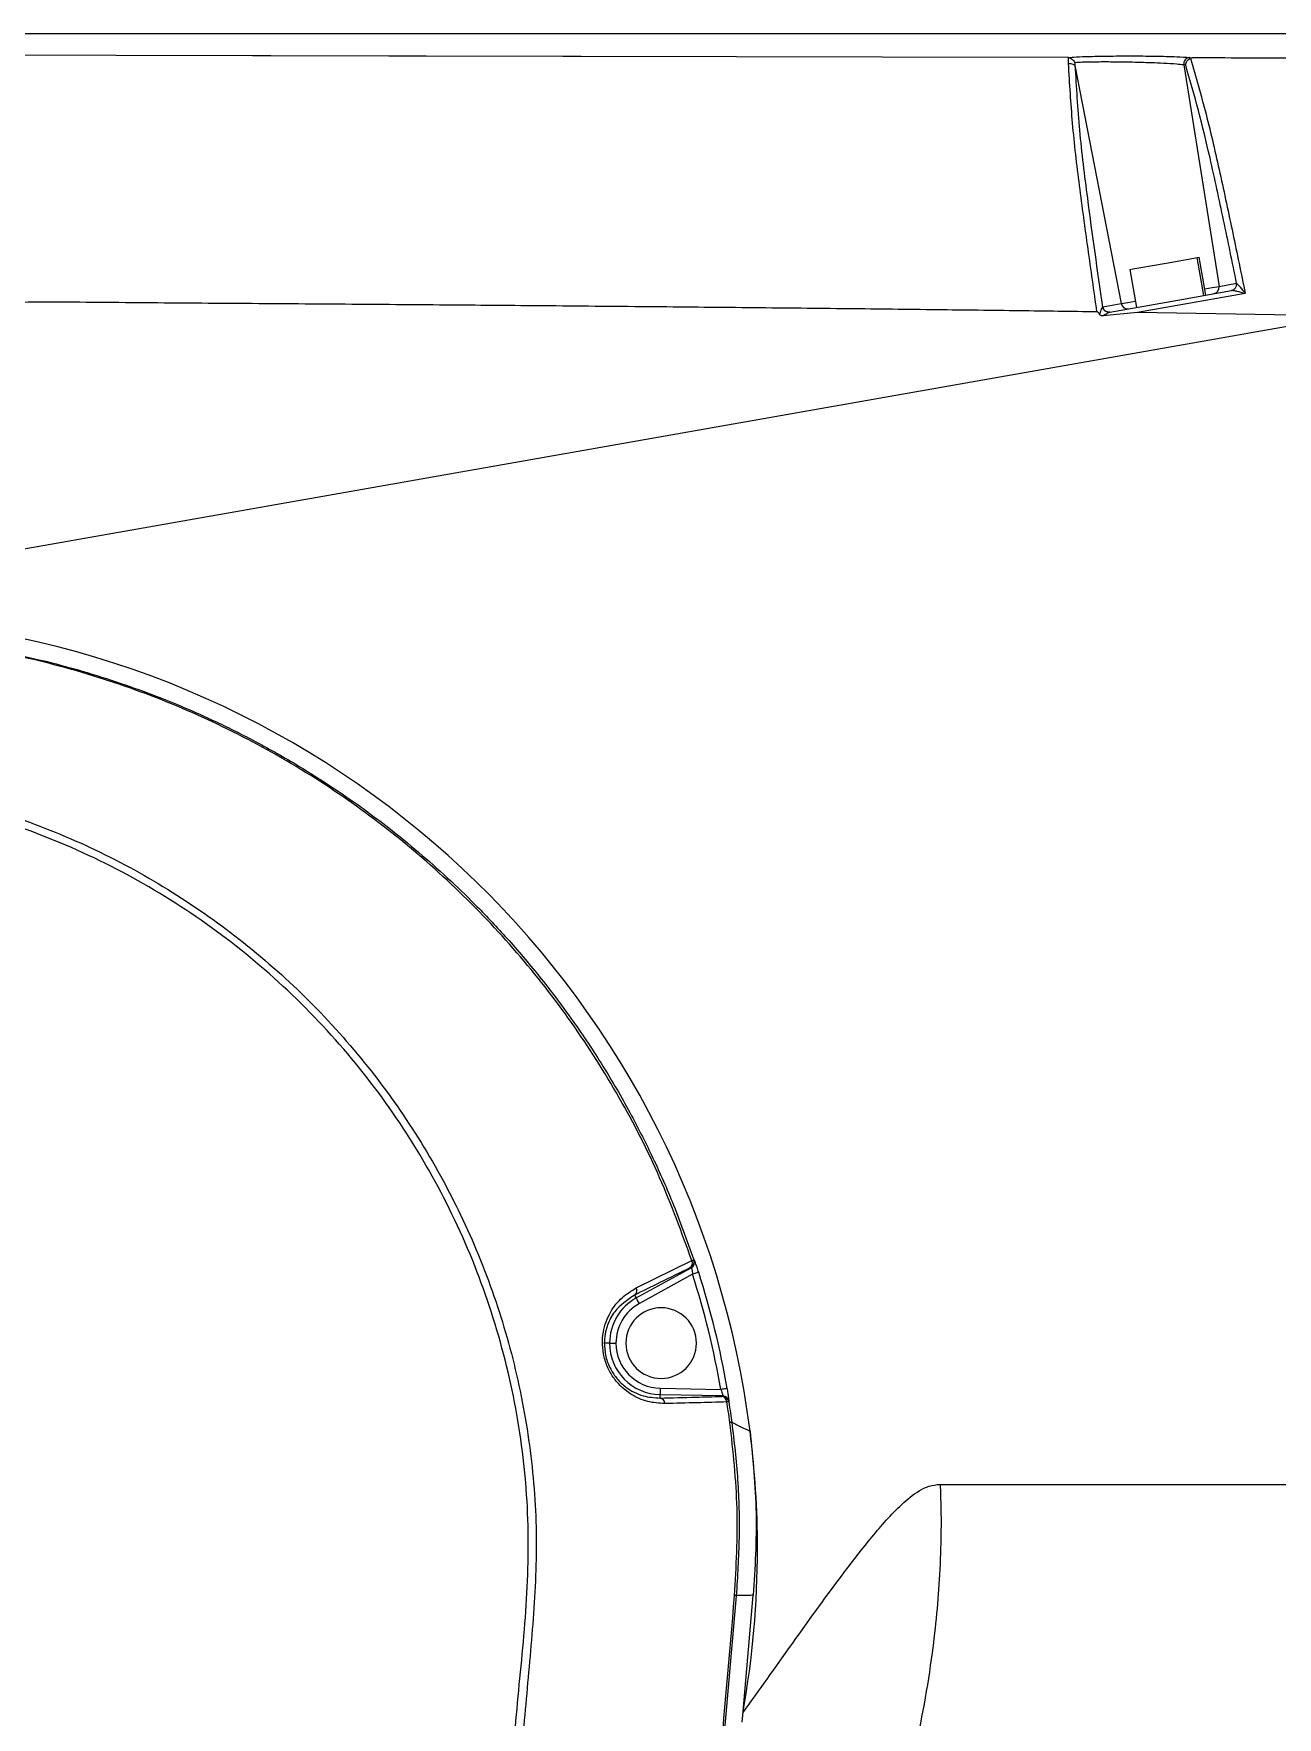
# Model space of a CAD drawing. Header units: millimetres. Extents: x -356 to 237, y 0 to 365.
# Drawn here: x 106.22 to 110.03, y 71.02 to 76.18 of the extents above; entities that cross this region are included whole.
import ezdxf

# ---------------------------------------------------------------- set-up
doc = ezdxf.new("R2010")
doc.units = ezdxf.units.MM

msp = doc.modelspace()

# ---------------------------------------------------------------- linework, layer by layer
at = {"color": 7, "linetype": 'Continuous', "lineweight": 25}
for p, q in [((106.056, 76.1831), (113.0638, 76.1831)), ((106.4707, 76.1166), (106.0553, 76.1176)), ((108.3734, 76.1121), (106.4707, 76.1166)), ((109.7639, 76.1098), (109.7728, 76.1087)), ((109.4114, 76.0854), (109.5528, 75.3552)), ((109.7451, 76.0872), (109.8531, 75.4081)), ((109.7508, 76.0865), (109.7451, 76.0872)), ((109.786, 75.4966), (109.7924, 75.4977)), ((109.8065, 75.3803), (109.786, 75.4966)), ((109.8129, 75.3814), (109.7924, 75.4977)), ((109.5792, 75.4601), (109.5997, 75.3438)), ((109.9336, 75.3861), (109.603, 75.3281)), ((109.8531, 75.4081), (109.9064, 75.4175)), ((109.8917, 75.3953), (109.8911, 75.3952)), ((109.4964, 75.3452), (109.5528, 75.3552)), ((110.2408, 75.3169), (103.875, 74.1945)), ((109.603, 75.3281), (109.4983, 75.318)), ((110.2408, 75.3169), (109.603, 75.3281)), ((108.0663, 72.3059), (108.2349, 72.3987)), ((108.0665, 72.3367), (108.2368, 72.4203)), ((108.2391, 72.3785), (108.0758, 72.2886)), ((108.0614, 72.3148), (108.0663, 72.3059)), ((107.9844, 72.1673), (107.9684, 72.1673)), ((107.9844, 72.1673), (108.0041, 72.1673)), ((108.1391, 71.999), (108.1393, 72.0092)), ((108.3317, 72.0053), (108.1393, 72.0092)), ((108.1397, 72.0289), (108.3261, 72.0251)), ((108.9979, 71.7342), (112.9306, 71.7342)), ((108.3939, 71.0375), (108.425, 71.394)), ((108.391, 71.0045), (108.3949, 71.0478))]:
    msp.add_line(p, q, dxfattribs=at)
at = {"color": 7, "linetype": 'Continuous', "lineweight": 25, "flags": 128}
for points in [[(108.3734, 76.1121), (107.3079, 76.1145), (106.4707, 76.1166)], [(109.3896, 76.1096), (108.8205, 76.111), (108.3734, 76.1121)], [(109.5792, 75.4601), (109.5793, 75.4601), (109.5892, 75.4619), (109.6138, 75.4662), (109.6493, 75.4725), (109.6905, 75.4797), (109.7309, 75.4869), (109.7644, 75.4928), (109.786, 75.4966)], [(109.5185, 75.3295), (109.7271, 75.3663), (109.8911, 75.3952)], [(109.8096, 75.4005), (109.8322, 75.4044), (109.8531, 75.4081)], [(109.5528, 75.3552), (109.5737, 75.3589), (109.5963, 75.3629)], [(108.2578, 72.3844), (108.2574, 72.3843), (108.2562, 72.3839), (108.2544, 72.3834), (108.2521, 72.3826), (108.2493, 72.3817), (108.2461, 72.3807), (108.2427, 72.3796), (108.2391, 72.3785)], [(108.0758, 72.2886), (108.074, 72.2919), (108.0723, 72.2951), (108.0706, 72.298), (108.0692, 72.3006), (108.068, 72.3028), (108.0671, 72.3044), (108.0666, 72.3054), (108.0663, 72.3059)], [(108.1397, 72.0289), (108.1397, 72.0251), (108.1396, 72.0215), (108.1395, 72.0182), (108.1395, 72.0152), (108.1394, 72.0128), (108.1394, 72.0109), (108.1394, 72.0097), (108.1393, 72.0092)], [(108.3455, 72.0285), (108.345, 72.0284), (108.3438, 72.0282), (108.3419, 72.0279), (108.3395, 72.0275), (108.3366, 72.0269), (108.3333, 72.0264), (108.3298, 72.0257), (108.3261, 72.0251)], [(108.3729, 71.3928), (108.2654, 70.164), (108.1809, 69.1986)]]:
    msp.add_lwpolyline(points, dxfattribs=at)
at = {"color": 7, "linetype": 'Continuous', "lineweight": 25}
for centre, radius, start, end in [((109.7645, 76.0902), 0.0197, 91.8619, 188.7681), ((109.834, 75.4048), 0.0193, 280.9836, 10.0027), ((109.8874, 75.4142), 0.0193, 280.9877, 9.9986), ((109.8876, 75.4145), 0.0197, 281.908, 8.8581), ((109.5149, 75.3489), 0.0199, 191.8989, 277.2202), ((109.5155, 75.3486), 0.0193, 189.999, 279.0121), ((109.5719, 75.3585), 0.0193, 189.9934, 279.0137), ((105.5835, 71.5374), 2.8545, 7.2439, 84.2595), ((108.2203, 72.4128), 0.0181, 304.6822, 24.495), ((108.2241, 72.4163), 0.0197, 298.8974, 18.3505), ((108.2254, 72.4159), 0.0197, 298.9131, 18.3251), ((105.5839, 71.5375), 2.7852, 10.0821, 17.5751), ((105.5835, 71.5374), 2.8053, 10.0828, 17.5746), ((108.1426, 72.1673), 0.1581, 118.8281, 180.0005), ((108.1426, 72.1673), 0.1385, 118.8287, 179.9998), ((108.0508, 72.3287), 0.0176, 307.352, 26.7526), ((108.1426, 72.1673), 0.1083, 360, 180), ((108.1426, 72.1673), 0.1581, 180, 268.8287), ((108.1426, 72.1673), 0.1385, 180.0003, 268.8283), ((108.1426, 72.1673), 0.1083, 180, 0), ((108.1361, 71.9818), 0.0175, 0.7834, 80.1012), ((108.3257, 71.9859), 0.0182, 3.5456, 83.3827), ((108.3304, 71.9846), 0.0197, 9.3142, 88.754), ((108.3313, 71.9856), 0.0197, 9.3227, 88.7587), ((108.7243, 69.2615), 2.6881, 97.8025, 97.927), ((105.5839, 71.5374), 2.8541, 359.9993, 7.244), ((105.5836, 71.5374), 2.8544, 349.9145, 0.0001), ((108.352, 71.2098), 0.1842, 83.4766, 85.0548)]:
    msp.add_arc(centre, radius, start, end, dxfattribs=at)
for points, knots in [([(109.3896, 76.1096), (109.3955, 76.1102), (109.4136, 76.112), (109.4509, 76.1132), (109.5063, 76.1145), (109.5738, 76.1149), (109.6418, 76.1146), (109.6986, 76.1133), (109.7378, 76.1121), (109.7573, 76.1104), (109.7639, 76.1098)], [0, 0, 0, 0, 0.047919, 0.145483, 0.298664, 0.49156, 0.686103, 0.843546, 0.946593, 1, 1, 1, 1]), ([(109.3911, 76.1096), (109.3908, 76.1096), (109.3903, 76.1096), (109.3898, 76.1096), (109.3896, 76.1096)], [0, 0, 0, 0, 0.558957, 1, 1, 1, 1]), ([(109.3916, 76.0913), (109.3914, 76.0947), (109.3912, 76.1008), (109.3912, 76.1069), (109.3911, 76.1096)], [0, 0, 0, 0, 0.560799, 1, 1, 1, 1]), ([(109.3911, 76.1096), (109.3934, 76.1091), (109.3979, 76.1083), (109.4037, 76.1046), (109.4083, 76.0998), (109.41, 76.0959), (109.4109, 76.0939)], [0, 0, 0, 0, 0.259588, 0.515892, 0.756777, 1, 1, 1, 1]), ([(109.7728, 76.1087), (109.7716, 76.1087), (109.7691, 76.1086), (109.7668, 76.1078), (109.7657, 76.1074)], [0, 0, 0, 0, 0.513343, 1, 1, 1, 1]), ([(110.13, 76.1082), (110.0966, 76.1081), (110.0299, 76.1081), (109.9108, 76.1084), (109.8252, 76.1086), (109.7728, 76.1087)], [0, 0, 0, 0, 0.2804513, 0.5603774, 1, 1, 1, 1]), ([(109.4788, 75.3299), (109.4696, 75.3945), (109.4512, 75.5236), (109.425, 75.7163), (109.4025, 75.9054), (109.3952, 76.0303), (109.3916, 76.0913)], [0, 0, 0, 0, 0.255332, 0.510136, 0.761273, 1, 1, 1, 1]), ([(109.3916, 76.0913), (109.3939, 76.0913), (109.3985, 76.0914), (109.4043, 76.09), (109.4088, 76.0881), (109.4106, 76.0862), (109.4114, 76.0854)], [0, 0, 0, 0, 0.325658, 0.638695, 0.843166, 1, 1, 1, 1]), ([(109.7451, 76.0872), (109.7379, 76.088), (109.7173, 76.0904), (109.6843, 76.0919), (109.6363, 76.0941), (109.5821, 76.0954), (109.5248, 76.0963), (109.4765, 76.0962), (109.4399, 76.0959), (109.4188, 76.0945), (109.4109, 76.0939)], [0, 0, 0, 0, 0.065364, 0.185861, 0.295719, 0.496466, 0.671963, 0.809728, 0.929637, 1, 1, 1, 1]), ([(109.4109, 76.0939), (109.411, 76.0923), (109.4111, 76.0895), (109.4113, 76.0866), (109.4114, 76.0854)], [0, 0, 0, 0, 0.559698, 1, 1, 1, 1]), ([(109.4114, 76.0854), (109.4153, 76.0192), (109.4235, 75.8832), (109.4541, 75.6365), (109.4797, 75.456), (109.4954, 75.3448)], [0, 0, 0, 0, 0.266528, 0.548275, 1, 1, 1, 1]), ([(109.7508, 76.0865), (109.7511, 76.0889), (109.7516, 76.0933), (109.7549, 76.0993), (109.7594, 76.1043), (109.7636, 76.1064), (109.7657, 76.1074)], [0, 0, 0, 0, 0.271473, 0.477152, 0.750988, 1, 1, 1, 1]), ([(109.9071, 75.4176), (109.8939, 75.482), (109.8675, 75.6103), (109.8295, 75.7873), (109.7915, 75.9462), (109.7642, 76.0404), (109.7508, 76.0865)], [0, 0, 0, 0, 0.2870322, 0.5718316, 0.7904241, 1, 1, 1, 1]), ([(109.7657, 76.1074), (109.782, 76.0505), (109.8156, 75.934), (109.8566, 75.7544), (109.8955, 75.5708), (109.9209, 75.4477), (109.9336, 75.3861)], [0, 0, 0, 0, 0.239858, 0.490923, 0.745341, 1, 1, 1, 1]), ([(109.9336, 75.3861), (109.9254, 75.3883), (109.9138, 75.3915), (109.9007, 75.3942), (109.8949, 75.3951), (109.8926, 75.3952), (109.8917, 75.3953)], [0, 0, 0, 0, 0.591282, 0.838733, 0.934518, 1, 1, 1, 1]), ([(109.9064, 75.4175), (109.9066, 75.4176), (109.9068, 75.4176), (109.907, 75.4176), (109.9071, 75.4176)], [0, 0, 0, 0, 0.556615, 1, 1, 1, 1]), ([(109.9071, 75.4176), (109.9077, 75.417), (109.9092, 75.4156), (109.9129, 75.4116), (109.9213, 75.4018), (109.9285, 75.3926), (109.9336, 75.3861)], [0, 0, 0, 0, 0.058832, 0.150611, 0.396107, 1, 1, 1, 1]), ([(109.4788, 75.3299), (109.3998, 75.331), (109.2361, 75.3332), (108.9819, 75.3363), (108.7106, 75.3394), (108.4221, 75.3424), (108.1164, 75.3453), (107.8138, 75.348), (107.5112, 75.3505), (107.2075, 75.3528), (106.8942, 75.3553), (106.576, 75.357), (106.2642, 75.3609), (106.0552, 75.3578), (105.9529, 75.3563)], [0, 0, 0, 0, 0.067217, 0.139304, 0.21626, 0.298086, 0.384782, 0.476348, 0.555603, 0.642178, 0.734728, 0.822185, 0.912968, 1, 1, 1, 1]), ([(109.4871, 75.322), (109.4887, 75.3267), (109.4909, 75.3331), (109.4937, 75.3407), (109.4949, 75.3437), (109.4954, 75.3448)], [0, 0, 0, 0, 0.605419, 0.842849, 1, 1, 1, 1]), ([(109.4954, 75.3448), (109.4955, 75.3449), (109.4959, 75.3451), (109.4962, 75.3452), (109.4964, 75.3452)], [0, 0, 0, 0, 0.566371, 1, 1, 1, 1]), ([(109.4871, 75.322), (109.4858, 75.3241), (109.4841, 75.327), (109.4812, 75.3292), (109.4798, 75.3298), (109.4791, 75.3299), (109.4788, 75.3299)], [0, 0, 0, 0, 0.6179242, 0.8303396, 0.9188238, 1, 1, 1, 1]), ([(109.4983, 75.318), (109.4971, 75.3179), (109.4948, 75.3177), (109.4915, 75.3183), (109.4888, 75.3197), (109.4877, 75.3213), (109.4871, 75.322)], [0, 0, 0, 0, 0.29936, 0.551482, 0.776154, 1, 1, 1, 1]), ([(109.5174, 75.3292), (109.5162, 75.3287), (109.5135, 75.3274), (109.5072, 75.3237), (109.502, 75.3204), (109.4983, 75.318)], [0, 0, 0, 0, 0.166538, 0.404071, 1, 1, 1, 1]), ([(109.5185, 75.3295), (109.5183, 75.3294), (109.5179, 75.3294), (109.5175, 75.3292), (109.5174, 75.3292)], [0, 0, 0, 0, 0.558201, 1, 1, 1, 1]), ([(108.2368, 72.4203), (108.2056, 72.5058), (108.143, 72.6774), (108.0179, 72.9214), (107.8715, 73.1526), (107.7031, 73.3681), (107.5144, 73.5666), (107.3071, 73.7456), (107.0837, 73.9035), (106.8457, 74.039), (106.5955, 74.1509), (106.3356, 74.2373), (106.0688, 74.2997), (105.8873, 74.319), (105.7962, 74.3287)], [0, 0, 0, 0, 0.083135, 0.166911, 0.250069, 0.333011, 0.416548, 0.500086, 0.583049, 0.666253, 0.750076, 0.833248, 0.916299, 1, 1, 1, 1]), ([(105.7965, 74.3318), (105.849, 74.327), (105.9511, 74.3175), (106.0989, 74.2934), (106.237, 74.2639), (106.3652, 74.2298), (106.4837, 74.1924), (106.5865, 74.155), (106.6842, 74.1155), (106.7864, 74.0698), (106.9048, 74.0104), (107.0255, 73.942), (107.1361, 73.8718), (107.2282, 73.8076), (107.3143, 73.7427), (107.3993, 73.6734), (107.4875, 73.5952), (107.5762, 73.5096), (107.6682, 73.4124), (107.7488, 73.3182), (107.8178, 73.2304), (107.8867, 73.1363), (107.9652, 73.0178), (108.0451, 72.8805), (108.1157, 72.7415), (108.1829, 72.5913), (108.2215, 72.4824), (108.2428, 72.4225)], [0, 0, 0, 0, 0.048085, 0.093588, 0.13651, 0.176852, 0.214611, 0.249788, 0.276657, 0.310711, 0.35195, 0.397371, 0.437264, 0.471396, 0.499765, 0.535611, 0.571456, 0.607301, 0.647979, 0.693489, 0.720342, 0.74986, 0.799906, 0.849951, 0.894688, 0.942054, 1, 1, 1, 1]), ([(105.5835, 73.9033), (105.673, 73.8928), (105.8512, 73.8719), (106.1122, 73.8023), (106.3639, 73.706), (106.6028, 73.5811), (106.8261, 73.4302), (107.0309, 73.2551), (107.2145, 73.0579), (107.3749, 72.8414), (107.5099, 72.6083), (107.6176, 72.3612), (107.6967, 72.1036), (107.7457, 71.8389), (107.7653, 71.5712), (107.7506, 71.3059), (107.7254, 71.0437), (107.6602, 70.2832), (107.5923, 69.4949), (107.5178, 68.6787), (107.4929, 68.3309), (107.4367, 67.9843), (107.3328, 67.6466), (107.1825, 67.3258), (106.9951, 67.0243), (106.8509, 66.8365), (106.7789, 66.7428)], [0, 0, 0, 0, 0.031708, 0.0632, 0.094889, 0.126548, 0.158007, 0.189678, 0.221312, 0.252768, 0.284449, 0.316077, 0.347541, 0.379248, 0.41076, 0.441917, 0.472769, 0.503619, 0.710934, 0.751657, 0.7925, 0.833821, 0.875118, 0.916614, 0.958341, 1, 1, 1, 1]), ([(106.7568, 66.7597), (106.8243, 66.8502), (106.9593, 67.0309), (107.1375, 67.3179), (107.2847, 67.6212), (107.3925, 67.941), (107.4589, 68.2721), (107.4867, 68.608), (107.5609, 69.4449), (107.6347, 70.2699), (107.7031, 71.0833), (107.7348, 71.382), (107.7383, 71.6849), (107.6997, 71.9866), (107.6226, 72.2818), (107.5079, 72.5645), (107.3574, 72.8298), (107.1737, 73.0738), (106.9604, 73.2918), (106.7204, 73.4801), (106.458, 73.6362), (106.1776, 73.7556), (105.8839, 73.8407), (105.6824, 73.8643), (105.5814, 73.8762)], [0, 0, 0, 0, 0.040049, 0.080022, 0.119662, 0.15941, 0.199404, 0.239163, 0.278913, 0.497538, 0.533029, 0.56852, 0.604113, 0.64022, 0.676108, 0.712057, 0.74817, 0.784014, 0.820127, 0.856075, 0.891961, 0.928112, 0.963965, 1, 1, 1, 1]), ([(108.2307, 72.3979), (108.2, 72.383), (108.1435, 72.3555), (108.0872, 72.3275), (108.0614, 72.3148)], [0, 0, 0, 0, 0.5426678, 1, 1, 1, 1]), ([(108.2336, 72.3991), (108.2332, 72.399), (108.2322, 72.3987), (108.2313, 72.3982), (108.2307, 72.3979)], [0, 0, 0, 0, 0.349288, 1, 1, 1, 1]), ([(108.2349, 72.3987), (108.2347, 72.3987), (108.2342, 72.3989), (108.2338, 72.399), (108.2336, 72.3991)], [0, 0, 0, 0, 0.559454, 1, 1, 1, 1]), ([(108.2349, 72.3987), (108.235, 72.3985), (108.2354, 72.3981), (108.2357, 72.3969), (108.2363, 72.3951), (108.237, 72.3916), (108.2381, 72.3861), (108.2387, 72.3813), (108.2391, 72.3785)], [0, 0, 0, 0, 0.024077, 0.082449, 0.17563, 0.30156, 0.593057, 1, 1, 1, 1]), ([(108.2368, 72.4203), (108.2382, 72.4209), (108.2402, 72.4217), (108.2422, 72.4224), (108.2428, 72.4225)], [0, 0, 0, 0, 0.711496, 1, 1, 1, 1]), ([(108.2428, 72.4225), (108.243, 72.4225), (108.2435, 72.4223), (108.2439, 72.4222), (108.2441, 72.4221)], [0, 0, 0, 0, 0.560841, 1, 1, 1, 1]), ([(108.2578, 72.3844), (108.2562, 72.3895), (108.2531, 72.3991), (108.2488, 72.4108), (108.2462, 72.4185), (108.2445, 72.4213), (108.2441, 72.4221)], [0, 0, 0, 0, 0.395923, 0.756511, 0.931617, 1, 1, 1, 1]), ([(108.1537, 71.982), (108.1362, 71.9831), (108.0996, 71.9853), (108.0452, 72.01), (108.0049, 72.0468), (107.98, 72.0876), (107.9668, 72.1242), (107.9616, 72.1628), (107.9649, 72.2106), (107.9836, 72.2618), (108.0203, 72.3088), (108.0516, 72.3277), (108.0665, 72.3367)], [0, 0, 0, 0, 0.103326, 0.217162, 0.348202, 0.422241, 0.50026, 0.578383, 0.652778, 0.783827, 0.8971, 1, 1, 1, 1]), ([(108.0614, 72.3148), (108.039, 72.2996), (108.0032, 72.2755), (107.9793, 72.2283), (107.9701, 72.1951), (107.969, 72.1765), (107.9684, 72.1673)], [0, 0, 0, 0, 0.4360794, 0.6947219, 0.84879, 1, 1, 1, 1]), ([(107.9684, 72.1673), (107.9693, 72.1535), (107.971, 72.1258), (107.9857, 72.0885), (108.007, 72.0568), (108.0392, 72.0265), (108.0843, 72.0026), (108.1217, 72.0002), (108.1391, 71.999)], [0, 0, 0, 0, 0.1550499, 0.3106708, 0.4441976, 0.582203, 0.8045528, 1, 1, 1, 1]), ([(108.1391, 71.999), (108.1758, 71.9998), (108.2387, 72.0012), (108.3016, 72.0032), (108.3278, 72.004)], [0, 0, 0, 0, 0.582447, 1, 1, 1, 1]), ([(108.3439, 71.987), (108.3136, 71.9861), (108.2502, 71.9841), (108.1867, 71.9827), (108.1537, 71.982)], [0, 0, 0, 0, 0.478705, 1, 1, 1, 1]), ([(108.3261, 72.0251), (108.327, 72.0224), (108.3287, 72.0179), (108.3304, 72.0125), (108.3313, 72.0091), (108.3316, 72.0072), (108.332, 72.006), (108.3318, 72.0054), (108.3317, 72.0053)], [0, 0, 0, 0, 0.407265, 0.698851, 0.824601, 0.917639, 0.975896, 1, 1, 1, 1]), ([(108.3278, 72.004), (108.3286, 72.004), (108.3296, 72.004), (108.3306, 72.0042), (108.3308, 72.0043)], [0, 0, 0, 0, 0.771134, 1, 1, 1, 1]), ([(108.3308, 72.0043), (108.331, 72.0045), (108.3313, 72.0048), (108.3316, 72.0051), (108.3317, 72.0053)], [0, 0, 0, 0, 0.5603414, 1, 1, 1, 1]), ([(108.3498, 71.9878), (108.3492, 71.9877), (108.3473, 71.9873), (108.3453, 71.9872), (108.3439, 71.987)], [0, 0, 0, 0, 0.2865994, 1, 1, 1, 1]), ([(108.3536, 71.9239), (108.3519, 71.9357), (108.3488, 71.9568), (108.3454, 71.9778), (108.3439, 71.987)], [0, 0, 0, 0, 0.56043, 1, 1, 1, 1]), ([(108.3508, 71.9888), (108.3508, 71.9899), (108.3508, 71.994), (108.3496, 72.0023), (108.3479, 72.0144), (108.3463, 72.0236), (108.3455, 72.0285)], [0, 0, 0, 0, 0.086805, 0.305875, 0.626715, 1, 1, 1, 1]), ([(108.3508, 71.9888), (108.3506, 71.9886), (108.3503, 71.9883), (108.3499, 71.9879), (108.3498, 71.9878)], [0, 0, 0, 0, 0.5599408, 1, 1, 1, 1]), ([(108.3498, 71.9878), (108.3517, 71.976), (108.355, 71.955), (108.358, 71.934), (108.3593, 71.9247)], [0, 0, 0, 0, 0.559559, 1, 1, 1, 1]), ([(108.3679, 71.3933), (108.3728, 71.4822), (108.3827, 71.6594), (108.3632, 71.8359), (108.3536, 71.9239)], [0, 0, 0, 0, 0.501383, 1, 1, 1, 1]), ([(108.3593, 71.9247), (108.3662, 71.8658), (108.3799, 71.7482), (108.384, 71.5702), (108.3766, 71.452), (108.3729, 71.3928)], [0, 0, 0, 0, 0.3336459, 0.6663248, 1, 1, 1, 1]), ([(108.3593, 71.9247), (108.3698, 71.9193), (108.3882, 71.9098), (108.407, 71.9011), (108.4152, 71.8973)], [0, 0, 0, 0, 0.565561, 1, 1, 1, 1]), ([(108.4152, 71.8973), (108.4236, 71.8136), (108.4404, 71.646), (108.4302, 71.478), (108.425, 71.394)], [0, 0, 0, 0, 0.499999, 1, 1, 1, 1]), ([(108.3937, 71.0349), (108.4183, 71.069), (108.4956, 71.1762), (108.6241, 71.358), (108.7584, 71.5391), (108.862, 71.6588), (108.9229, 71.7094), (108.9637, 71.7306), (108.9865, 71.733), (108.9979, 71.7342)], [0, 0, 0, 0, 0.134319, 0.422883, 0.711386, 0.855393, 0.927298, 0.963596, 1, 1, 1, 1]), ([(108.9979, 71.7342), (108.9989, 71.7101), (109.0008, 71.6605), (109.0008, 71.5683), (108.9956, 71.42), (108.9739, 71.1916), (108.9326, 70.9659), (108.8861, 70.7804), (108.8614, 70.6992), (108.8491, 70.6585)], [0, 0, 0, 0, 0.066312, 0.136659, 0.253369, 0.474232, 0.76676, 0.883119, 1, 1, 1, 1]), ([(108.1774, 69.1985), (108.1887, 69.3282), (108.2206, 69.694), (108.2842, 70.4256), (108.3362, 71.0275), (108.3679, 71.3933)], [0, 0, 0, 0, 0.177278, 0.5, 1, 1, 1, 1]), ([(108.425, 71.394), (108.4191, 71.3938), (108.4094, 71.3936), (108.3959, 71.3933), (108.3844, 71.3931), (108.3768, 71.3929), (108.3729, 71.3928)], [0, 0, 0, 0, 0.339907, 0.559916, 0.779977, 1, 1, 1, 1])]:
    msp.add_open_spline(points, degree=3, knots=knots, dxfattribs=at)

doc.saveas('drawing.dxf')
